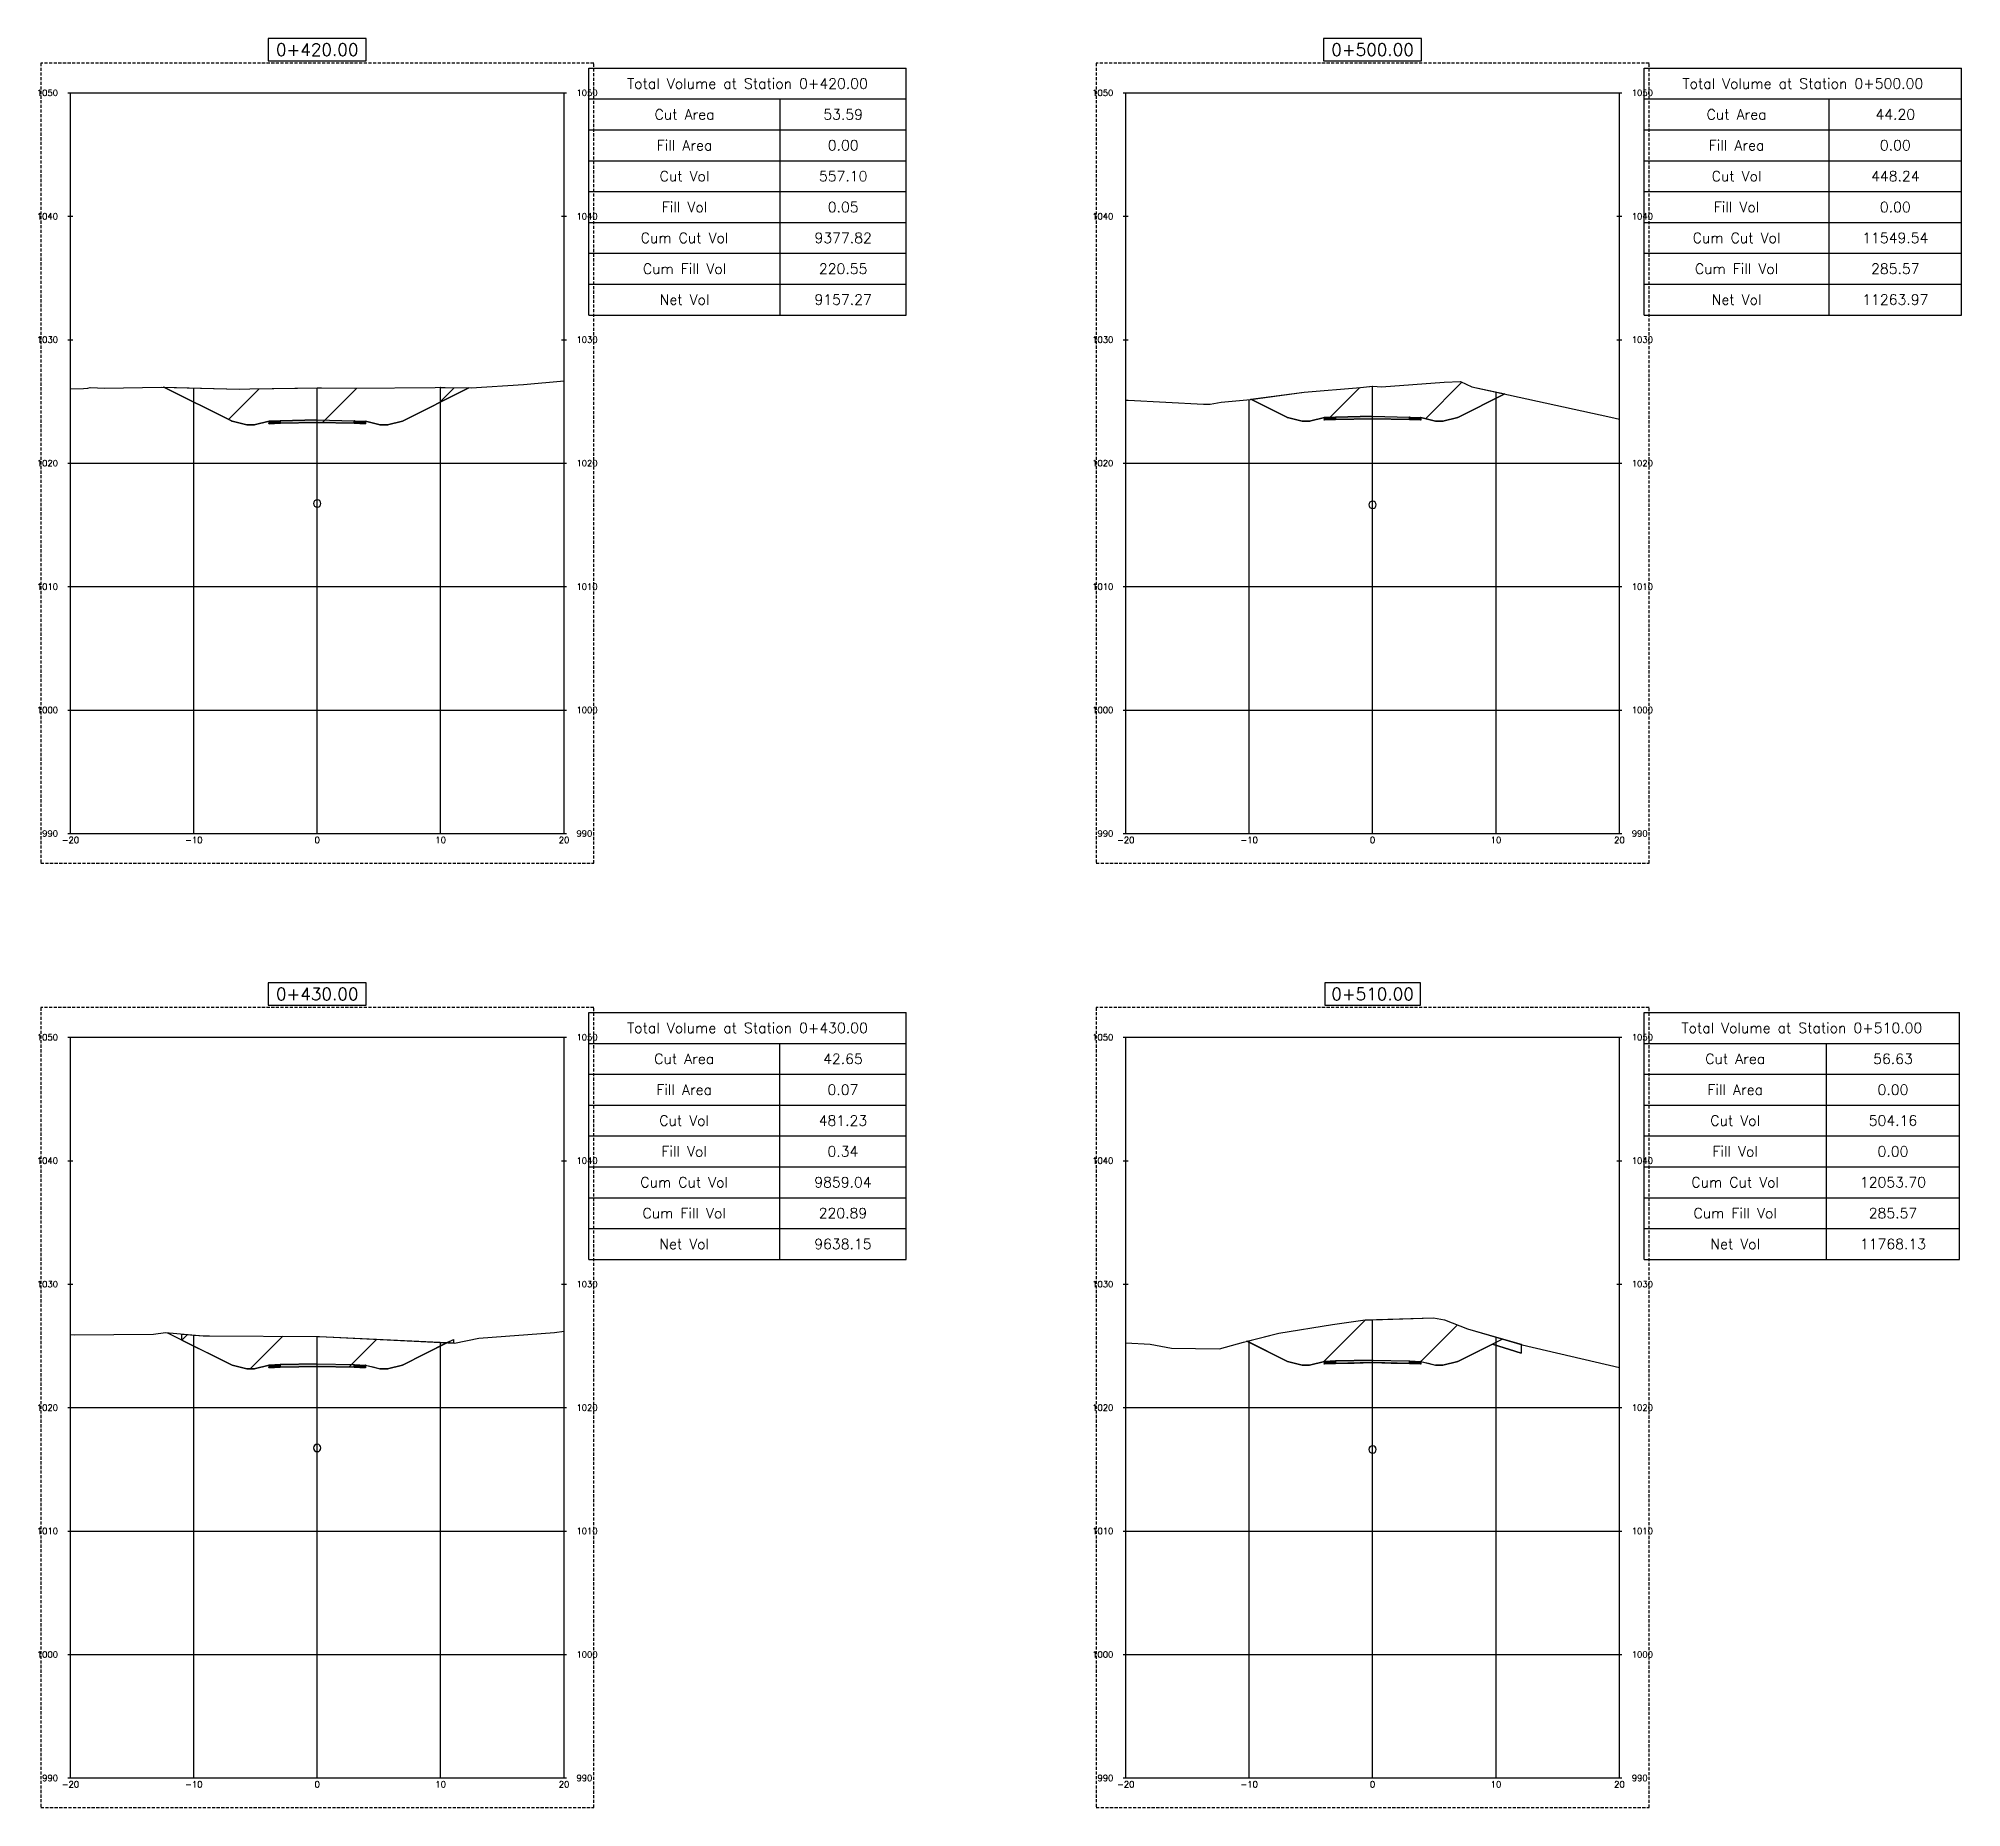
# Model space of a CAD drawing. Header units: metres. Extents: x 517023 to 519141, y 3924953 to 3927827.
# Drawn here: x 518652.9 to 518808.7, y 3925664.7 to 3925808 of the extents above; entities that cross this region are included whole.
import ezdxf

# ---------------------------------------------------------------- set-up
doc = ezdxf.new("R2010")
doc.units = ezdxf.units.M
doc.linetypes.add('DASHED2', pattern=[0.375, 0.25, -0.125])
for name, color, linetype in [('C-ANNO-TABL', 1, 'Continuous'), ('C-ANNO-TABL-TEXT', 150, 'Continuous'), ('C-ANNO-TABL-TITL', 150, 'Continuous'), ('C-ANNO-TABL-TTBL', 5, 'Continuous'), ('C-ROAD-CORR', 5, 'Continuous'), ('C-ROAD-CORR-PATT', 150, 'Continuous'), ('C-ROAD-LINK', 150, 'Continuous'), ('C-ROAD-MARK', 212, 'Continuous'), ('C-ROAD-PROF-TTLB', 5, 'Continuous'), ('C-ROAD-SECT', 7, 'Continuous'), ('C-ROAD-SECT-GRID', 7, 'Continuous'), ('C-ROAD-SECT-TEXT', 92, 'Continuous'), ('C-ROAD-SECT-TICK', 7, 'Continuous'), ('C-ROAD-SECT-TITL', 92, 'Continuous'), ('C-ROAD-SHAP', 32, 'Continuous'), ('C-ROAD-SHAP-PATT', 7, 'Continuous'), ('C-STRM-PIPE', 170, 'Continuous')]:
    doc.layers.add(name, color=color, linetype=linetype)
doc.layers.add('C-ROAD-SECT-BUFR', color=6, linetype='DASHED2', plot=False)
doc.styles.get("Standard").update_dxf_attribs({"font": 'simplex.shx'})

msp = doc.modelspace()

# ---------------------------------------------------------------- hatches: boundary and pattern name
at = {"layer": 'C-ROAD-CORR-PATT', "linetype": 'Continuous', "lineweight": -3}
h = msp.add_hatch(dxfattribs=at)
h.set_pattern_fill('ANSI31', color=1, scale=1.75, style=0)
h.set_pattern_definition([(45, (518751.1207, 3925778.8175), (-3.9289, 3.9289), [])])
h.paths.add_polyline_path([(518751.12, 3925778.82), (518755.43, 3925779.39), (518759.99, 3925779.77), (518760.97, 3925779.87), (518760.98, 3925779.87), (518761.69, 3925779.82), (518766.76, 3925780.21), (518768.09, 3925780.25), (518769, 3925779.83), (518771.68, 3925779.25), (518767.87, 3925777.34), (518766.67, 3925777.04), (518766.07, 3925777.04), (518764.87, 3925777.34), (518764.87, 3925777.14), (518763.97, 3925777.18), (518760.97, 3925777.24), (518757.97, 3925777.18), (518757.07, 3925777.14), (518757.07, 3925777.34), (518755.87, 3925777.04), (518755.27, 3925777.04), (518754.07, 3925777.34)])
h = msp.add_hatch(dxfattribs=at)
h.set_pattern_fill('ANSI31', color=1, scale=1.75, style=0)
h.set_pattern_definition([(45, (518663.05, 3925779.8023), (-3.9289, 3.9289), [])])
h.paths.add_polyline_path([(518663.05, 3925779.8), (518669.18, 3925779.64), (518670.02, 3925779.66), (518675.81, 3925779.74), (518678.47, 3925779.71), (518685.03, 3925779.77), (518685.42, 3925779.81), (518685.49, 3925779.77), (518685.83, 3925779.76), (518687.75, 3925779.73), (518682.37, 3925777.04), (518681.17, 3925776.74), (518680.57, 3925776.74), (518679.37, 3925777.04), (518679.37, 3925776.84), (518678.47, 3925776.88), (518675.47, 3925776.94), (518672.47, 3925776.88), (518671.57, 3925776.84), (518671.57, 3925777.04), (518670.37, 3925776.74), (518669.77, 3925776.74), (518668.57, 3925777.04)])
h = msp.add_hatch(dxfattribs=at)
h.set_pattern_fill('ANSI31', color=1, scale=1.75, style=0)
h.set_pattern_definition([(45, (518750.8024, 3925702.514), (-3.9289, 3.9289), [])])
h.paths.add_polyline_path([(518750.8, 3925702.51), (518750.8, 3925702.52), (518753.38, 3925703.17), (518757.73, 3925703.88), (518760.36, 3925704.24), (518765.91, 3925704.4), (518766.79, 3925704.26), (518768.66, 3925703.53), (518773, 3925702.27), (518773, 3925701.56), (518770.68, 3925702.28), (518767.87, 3925700.88), (518766.67, 3925700.58), (518766.07, 3925700.58), (518765.47, 3925700.73), (518764.87, 3925700.88), (518764.87, 3925700.78), (518764.87, 3925700.68), (518763.97, 3925700.72), (518760.97, 3925700.78), (518757.97, 3925700.72), (518757.52, 3925700.7), (518757.07, 3925700.68), (518757.07, 3925700.78), (518757.07, 3925700.88), (518755.87, 3925700.58), (518755.27, 3925700.58), (518754.07, 3925700.88)])
h = msp.add_hatch(dxfattribs=at)
h.set_pattern_fill('ANSI31', color=1, scale=1.75, style=0)
h.set_pattern_definition([(45, (518664.5104, 3925702.61), (-3.9289, 3.9289), [])])
h.paths.add_polyline_path([(518664.51, 3925702.61), (518664.51, 3925703.1), (518666.22, 3925702.95), (518666.74, 3925702.95), (518675.46, 3925702.91), (518675.47, 3925702.91), (518675.66, 3925702.91), (518686, 3925702.4), (518682.37, 3925700.58), (518681.17, 3925700.28), (518680.57, 3925700.28), (518679.97, 3925700.43), (518679.37, 3925700.58), (518679.37, 3925700.38), (518678.47, 3925700.42), (518675.47, 3925700.48), (518672.47, 3925700.42), (518672.02, 3925700.4), (518671.57, 3925700.38), (518671.57, 3925700.58), (518670.37, 3925700.28), (518669.77, 3925700.28), (518668.57, 3925700.58)])
h = msp.add_hatch(dxfattribs=at)
h.set_pattern_fill('ANSI31', color=3, scale=1.75, style=0)
h.set_pattern_definition([(45, (518686.004, 3925702.396), (-3.929, 3.929), [])])
h.paths.add_polyline_path([(518686, 3925702.4), (518686.5, 3925702.65), (518686.5, 3925702.37)])
at = {"layer": 'C-ROAD-SHAP-PATT', "linetype": 'Continuous', "lineweight": -3}
for points in [[(518672.47, 3925777.08), (518671.57, 3925777.04), (518671.57, 3925776.84), (518672.47, 3925776.88)], [(518675.47, 3925777.14), (518672.47, 3925777.08), (518672.47, 3925776.88), (518675.47, 3925776.94)], [(518675.47, 3925777.14), (518678.47, 3925777.08), (518678.47, 3925776.88), (518675.47, 3925776.94)], [(518678.47, 3925777.08), (518679.37, 3925777.04), (518679.37, 3925776.84), (518678.47, 3925776.88)], [(518757.97, 3925777.38), (518757.07, 3925777.34), (518757.07, 3925777.14), (518757.97, 3925777.18)], [(518760.97, 3925777.44), (518757.97, 3925777.38), (518757.97, 3925777.18), (518760.97, 3925777.24)], [(518760.97, 3925777.44), (518763.97, 3925777.38), (518763.97, 3925777.18), (518760.97, 3925777.24)], [(518763.97, 3925777.38), (518764.87, 3925777.34), (518764.87, 3925777.14), (518763.97, 3925777.18)], [(518672.47, 3925700.62), (518671.57, 3925700.58), (518671.57, 3925700.38), (518672.47, 3925700.42)], [(518675.47, 3925700.68), (518672.47, 3925700.62), (518672.47, 3925700.42), (518675.47, 3925700.48)], [(518675.47, 3925700.68), (518678.47, 3925700.62), (518678.47, 3925700.42), (518675.47, 3925700.48)], [(518678.47, 3925700.62), (518679.37, 3925700.58), (518679.37, 3925700.38), (518678.47, 3925700.42)], [(518757.97, 3925700.92), (518757.07, 3925700.88), (518757.07, 3925700.68), (518757.97, 3925700.72)], [(518760.97, 3925700.98), (518757.97, 3925700.92), (518757.97, 3925700.72), (518760.97, 3925700.78)], [(518760.97, 3925700.98), (518763.97, 3925700.92), (518763.97, 3925700.72), (518760.97, 3925700.78)], [(518763.97, 3925700.92), (518764.87, 3925700.88), (518764.87, 3925700.68), (518763.97, 3925700.72)]]:
    msp.add_hatch(color=7, dxfattribs=at).paths.add_polyline_path(points)

# ---------------------------------------------------------------- linework, layer by layer
at = {"layer": 'C-ANNO-TABL', "color": 1, "linetype": 'Continuous', "lineweight": -3}
for p, q in [((518697.47, 3925803.14), (518723.19, 3925803.14)), ((518712.98, 3925785.64), (518712.98, 3925803.14)), ((518782.97, 3925803.14), (518808.69, 3925803.14)), ((518797.95, 3925785.64), (518797.95, 3925803.14)), ((518697.47, 3925800.64), (518723.19, 3925800.64)), ((518782.97, 3925800.64), (518808.69, 3925800.64)), ((518697.47, 3925798.14), (518723.19, 3925798.14)), ((518782.97, 3925798.14), (518808.69, 3925798.14)), ((518697.47, 3925795.64), (518723.19, 3925795.64)), ((518782.97, 3925795.64), (518808.69, 3925795.64)), ((518697.47, 3925793.14), (518723.19, 3925793.14)), ((518782.97, 3925793.14), (518808.69, 3925793.14)), ((518697.47, 3925790.64), (518723.19, 3925790.64)), ((518782.97, 3925790.64), (518808.69, 3925790.64)), ((518697.47, 3925788.14), (518723.19, 3925788.14)), ((518782.97, 3925788.14), (518808.69, 3925788.14)), ((518697.47, 3925726.64), (518723.19, 3925726.64)), ((518712.94, 3925709.14), (518712.94, 3925726.64)), ((518782.97, 3925726.64), (518808.53, 3925726.64)), ((518797.74, 3925709.14), (518797.74, 3925726.64)), ((518697.47, 3925724.14), (518723.19, 3925724.14)), ((518782.97, 3925724.14), (518808.53, 3925724.14)), ((518697.47, 3925721.64), (518723.19, 3925721.64)), ((518782.97, 3925721.64), (518808.53, 3925721.64)), ((518697.47, 3925719.14), (518723.19, 3925719.14)), ((518782.97, 3925719.14), (518808.53, 3925719.14)), ((518697.47, 3925716.64), (518723.19, 3925716.64)), ((518782.97, 3925716.64), (518808.53, 3925716.64)), ((518697.47, 3925714.14), (518723.19, 3925714.14)), ((518782.97, 3925714.14), (518808.53, 3925714.14)), ((518697.47, 3925711.64), (518723.19, 3925711.64)), ((518782.97, 3925711.64), (518808.53, 3925711.64))]:
    msp.add_line(p, q, dxfattribs=at)
at = {"layer": 'C-ANNO-TABL-TTBL', "color": 5, "linetype": 'Continuous', "lineweight": -3}
for p, q in [((518697.47, 3925805.64), (518723.19, 3925805.64)), ((518697.47, 3925785.64), (518697.47, 3925805.64)), ((518723.19, 3925785.64), (518723.19, 3925805.64)), ((518782.97, 3925805.64), (518808.69, 3925805.64)), ((518782.97, 3925785.64), (518782.97, 3925805.64)), ((518808.69, 3925785.64), (518808.69, 3925805.64)), ((518697.47, 3925785.64), (518723.19, 3925785.64)), ((518782.97, 3925785.64), (518808.69, 3925785.64)), ((518697.47, 3925729.14), (518723.19, 3925729.14)), ((518697.47, 3925709.14), (518697.47, 3925729.14)), ((518723.19, 3925709.14), (518723.19, 3925729.14)), ((518782.97, 3925729.14), (518808.53, 3925729.14)), ((518782.97, 3925709.14), (518782.97, 3925729.14)), ((518808.53, 3925709.14), (518808.53, 3925729.14)), ((518697.47, 3925709.14), (518723.19, 3925709.14)), ((518782.97, 3925709.14), (518808.53, 3925709.14))]:
    msp.add_line(p, q, dxfattribs=at)
at = {"layer": 'C-ROAD-CORR', "color": 1, "linetype": 'Continuous', "lineweight": -3}
for p, q in [((518759.99, 3925779.77), (518760.98, 3925779.87)), ((518760.98, 3925779.87), (518761.69, 3925779.82)), ((518761.69, 3925779.82), (518766.76, 3925780.21)), ((518766.76, 3925780.21), (518768.09, 3925780.25)), ((518768.09, 3925780.25), (518769, 3925779.83)), ((518663.05, 3925779.8), (518669.18, 3925779.64)), ((518668.57, 3925777.04), (518663.05, 3925779.8)), ((518669.18, 3925779.64), (518670.02, 3925779.66)), ((518670.02, 3925779.66), (518675.81, 3925779.74)), ((518675.81, 3925779.74), (518678.47, 3925779.71)), ((518678.47, 3925779.71), (518685.03, 3925779.77)), ((518687.75, 3925779.73), (518682.37, 3925777.04)), ((518685.03, 3925779.77), (518685.42, 3925779.81)), ((518685.42, 3925779.81), (518685.49, 3925779.77)), ((518685.49, 3925779.77), (518685.83, 3925779.76)), ((518685.83, 3925779.76), (518687.75, 3925779.73)), ((518751.12, 3925778.82), (518755.43, 3925779.39)), ((518754.07, 3925777.34), (518751.12, 3925778.82)), ((518755.43, 3925779.39), (518759.99, 3925779.77)), ((518771.68, 3925779.25), (518767.87, 3925777.34)), ((518769, 3925779.83), (518771.68, 3925779.25)), ((518669.77, 3925776.74), (518668.57, 3925777.04)), ((518670.37, 3925776.74), (518669.77, 3925776.74)), ((518671.57, 3925777.04), (518670.37, 3925776.74)), ((518671.57, 3925776.84), (518671.57, 3925777.04)), ((518672.47, 3925776.88), (518671.57, 3925776.84)), ((518675.47, 3925776.94), (518672.47, 3925776.88)), ((518678.47, 3925776.88), (518675.47, 3925776.94)), ((518679.37, 3925776.84), (518678.47, 3925776.88)), ((518680.57, 3925776.74), (518679.37, 3925777.04)), ((518679.37, 3925777.04), (518679.37, 3925776.84)), ((518681.17, 3925776.74), (518680.57, 3925776.74)), ((518682.37, 3925777.04), (518681.17, 3925776.74)), ((518755.27, 3925777.04), (518754.07, 3925777.34)), ((518755.87, 3925777.04), (518755.27, 3925777.04)), ((518757.07, 3925777.34), (518755.87, 3925777.04)), ((518757.07, 3925777.14), (518757.07, 3925777.34)), ((518757.97, 3925777.18), (518757.07, 3925777.14)), ((518760.97, 3925777.24), (518757.97, 3925777.18)), ((518763.97, 3925777.18), (518760.97, 3925777.24)), ((518764.87, 3925777.14), (518763.97, 3925777.18)), ((518766.07, 3925777.04), (518764.87, 3925777.34)), ((518764.87, 3925777.34), (518764.87, 3925777.14)), ((518766.67, 3925777.04), (518766.07, 3925777.04)), ((518767.87, 3925777.34), (518766.67, 3925777.04)), ((518753.38, 3925703.17), (518757.73, 3925703.88)), ((518757.73, 3925703.88), (518760.36, 3925704.24)), ((518760.36, 3925704.24), (518765.91, 3925704.4)), ((518765.91, 3925704.4), (518766.79, 3925704.26)), ((518766.79, 3925704.26), (518768.66, 3925703.53)), ((518768.66, 3925703.53), (518773, 3925702.27)), ((518664.51, 3925702.61), (518664.51, 3925703.1)), ((518664.51, 3925703.1), (518666.22, 3925702.95)), ((518668.57, 3925700.58), (518664.51, 3925702.61)), ((518666.22, 3925702.95), (518666.74, 3925702.95)), ((518666.74, 3925702.95), (518675.46, 3925702.91)), ((518675.46, 3925702.91), (518675.66, 3925702.91)), ((518675.66, 3925702.91), (518686, 3925702.4)), ((518686, 3925702.4), (518682.37, 3925700.58)), ((518750.8, 3925702.52), (518753.38, 3925703.17)), ((518750.8, 3925702.51), (518750.8, 3925702.52)), ((518754.07, 3925700.88), (518750.8, 3925702.51)), ((518770.68, 3925702.28), (518767.87, 3925700.88)), ((518773, 3925701.56), (518770.68, 3925702.28)), ((518773, 3925702.27), (518773, 3925701.56)), ((518669.77, 3925700.28), (518668.57, 3925700.58)), ((518671.57, 3925700.58), (518670.37, 3925700.28)), ((518671.57, 3925700.38), (518671.57, 3925700.58)), ((518671.57, 3925700.38), (518672.47, 3925700.42)), ((518675.47, 3925700.48), (518672.47, 3925700.42)), ((518678.47, 3925700.42), (518675.47, 3925700.48)), ((518679.37, 3925700.38), (518678.47, 3925700.42)), ((518679.37, 3925700.58), (518680.57, 3925700.28)), ((518679.37, 3925700.58), (518679.37, 3925700.38)), ((518682.37, 3925700.58), (518681.17, 3925700.28)), ((518755.27, 3925700.58), (518754.07, 3925700.88)), ((518755.87, 3925700.58), (518755.27, 3925700.58)), ((518757.07, 3925700.88), (518755.87, 3925700.58)), ((518757.07, 3925700.78), (518757.07, 3925700.88)), ((518757.07, 3925700.68), (518757.07, 3925700.78)), ((518757.07, 3925700.68), (518757.97, 3925700.72)), ((518760.97, 3925700.78), (518757.97, 3925700.72)), ((518763.97, 3925700.72), (518760.97, 3925700.78)), ((518764.87, 3925700.68), (518763.97, 3925700.72)), ((518764.87, 3925700.88), (518766.07, 3925700.58)), ((518764.87, 3925700.88), (518764.87, 3925700.78)), ((518764.87, 3925700.78), (518764.87, 3925700.68)), ((518766.67, 3925700.58), (518766.07, 3925700.58)), ((518767.87, 3925700.88), (518766.67, 3925700.58)), ((518670.37, 3925700.28), (518669.77, 3925700.28)), ((518681.17, 3925700.28), (518680.57, 3925700.28))]:
    msp.add_line(p, q, dxfattribs=at)
at = {"layer": 'C-ROAD-CORR', "color": 3, "linetype": 'Continuous', "lineweight": -3}
for p, q in [((518686, 3925702.4), (518686.5, 3925702.65)), ((518686.5, 3925702.37), (518686, 3925702.4)), ((518686.5, 3925702.65), (518686.5, 3925702.37))]:
    msp.add_line(p, q, dxfattribs=at)
at = {"layer": 'C-ROAD-LINK', "color": 150, "linetype": 'Continuous', "lineweight": -3}
for p, q in [((518663.05, 3925779.8), (518668.57, 3925777.04)), ((518682.37, 3925777.04), (518687.75, 3925779.73)), ((518751.12, 3925778.82), (518754.07, 3925777.34)), ((518767.87, 3925777.34), (518771.68, 3925779.25)), ((518668.57, 3925777.04), (518669.77, 3925776.74)), ((518669.77, 3925776.74), (518670.37, 3925776.74)), ((518670.37, 3925776.74), (518671.57, 3925777.04)), ((518671.57, 3925777.04), (518672.47, 3925777.08)), ((518671.57, 3925777.04), (518671.57, 3925776.84)), ((518671.57, 3925776.84), (518672.47, 3925776.88)), ((518672.47, 3925777.08), (518675.47, 3925777.14)), ((518672.47, 3925777.08), (518672.47, 3925776.88)), ((518672.47, 3925776.88), (518672.47, 3925777.08)), ((518672.47, 3925776.88), (518675.47, 3925776.94)), ((518675.47, 3925777.14), (518678.47, 3925777.08)), ((518675.47, 3925776.94), (518675.47, 3925777.14)), ((518675.47, 3925776.94), (518678.47, 3925776.88)), ((518678.47, 3925777.08), (518678.47, 3925776.88)), ((518678.47, 3925777.08), (518679.37, 3925777.04)), ((518678.47, 3925776.88), (518678.47, 3925777.08)), ((518678.47, 3925776.88), (518679.37, 3925776.84)), ((518679.37, 3925777.04), (518679.37, 3925776.84)), ((518679.37, 3925777.04), (518680.57, 3925776.74)), ((518680.57, 3925776.74), (518681.17, 3925776.74)), ((518681.17, 3925776.74), (518682.37, 3925777.04)), ((518754.07, 3925777.34), (518755.27, 3925777.04)), ((518755.27, 3925777.04), (518755.87, 3925777.04)), ((518755.87, 3925777.04), (518757.07, 3925777.34)), ((518757.07, 3925777.34), (518757.97, 3925777.38)), ((518757.07, 3925777.34), (518757.07, 3925777.14)), ((518757.07, 3925777.14), (518757.97, 3925777.18)), ((518757.97, 3925777.38), (518760.97, 3925777.44)), ((518757.97, 3925777.38), (518757.97, 3925777.18)), ((518757.97, 3925777.18), (518757.97, 3925777.38)), ((518757.97, 3925777.18), (518760.97, 3925777.24)), ((518760.97, 3925777.44), (518763.97, 3925777.38)), ((518760.97, 3925777.24), (518760.97, 3925777.44)), ((518760.97, 3925777.24), (518763.97, 3925777.18)), ((518763.97, 3925777.38), (518763.97, 3925777.18)), ((518763.97, 3925777.38), (518764.87, 3925777.34)), ((518763.97, 3925777.18), (518763.97, 3925777.38)), ((518763.97, 3925777.18), (518764.87, 3925777.14)), ((518764.87, 3925777.34), (518764.87, 3925777.14)), ((518764.87, 3925777.34), (518766.07, 3925777.04)), ((518766.07, 3925777.04), (518766.67, 3925777.04)), ((518766.67, 3925777.04), (518767.87, 3925777.34)), ((518663.34, 3925703.19), (518668.57, 3925700.58)), ((518682.37, 3925700.58), (518686, 3925702.4)), ((518750.79, 3925702.52), (518754.07, 3925700.88)), ((518767.87, 3925700.88), (518771.51, 3925702.7)), ((518668.57, 3925700.58), (518669.77, 3925700.28)), ((518670.37, 3925700.28), (518671.57, 3925700.58)), ((518671.57, 3925700.58), (518672.47, 3925700.62)), ((518671.57, 3925700.58), (518671.57, 3925700.38)), ((518671.57, 3925700.38), (518672.47, 3925700.42)), ((518672.47, 3925700.62), (518675.47, 3925700.68)), ((518672.47, 3925700.62), (518672.47, 3925700.42)), ((518672.47, 3925700.42), (518672.47, 3925700.62)), ((518672.47, 3925700.42), (518675.47, 3925700.48)), ((518675.47, 3925700.68), (518678.47, 3925700.62)), ((518675.47, 3925700.48), (518675.47, 3925700.68)), ((518675.47, 3925700.48), (518678.47, 3925700.42)), ((518678.47, 3925700.62), (518678.47, 3925700.42)), ((518678.47, 3925700.62), (518679.37, 3925700.58)), ((518678.47, 3925700.42), (518678.47, 3925700.62)), ((518678.47, 3925700.42), (518679.37, 3925700.38)), ((518679.37, 3925700.58), (518679.37, 3925700.38)), ((518679.37, 3925700.58), (518680.57, 3925700.28)), ((518681.17, 3925700.28), (518682.37, 3925700.58)), ((518754.07, 3925700.88), (518755.27, 3925700.58)), ((518755.27, 3925700.58), (518755.87, 3925700.58)), ((518755.87, 3925700.58), (518757.07, 3925700.88)), ((518757.07, 3925700.88), (518757.97, 3925700.92)), ((518757.07, 3925700.88), (518757.07, 3925700.68)), ((518757.07, 3925700.68), (518757.97, 3925700.72)), ((518757.97, 3925700.92), (518760.97, 3925700.98)), ((518757.97, 3925700.92), (518757.97, 3925700.72)), ((518757.97, 3925700.72), (518757.97, 3925700.92)), ((518757.97, 3925700.72), (518760.97, 3925700.78)), ((518760.97, 3925700.98), (518763.97, 3925700.92)), ((518760.97, 3925700.78), (518760.97, 3925700.98)), ((518760.97, 3925700.78), (518763.97, 3925700.72)), ((518763.97, 3925700.92), (518763.97, 3925700.72)), ((518763.97, 3925700.92), (518764.87, 3925700.88)), ((518763.97, 3925700.72), (518763.97, 3925700.92)), ((518763.97, 3925700.72), (518764.87, 3925700.68)), ((518764.87, 3925700.88), (518764.87, 3925700.68)), ((518764.87, 3925700.88), (518766.07, 3925700.58)), ((518766.07, 3925700.58), (518766.67, 3925700.58)), ((518766.67, 3925700.58), (518767.87, 3925700.88)), ((518669.77, 3925700.28), (518670.37, 3925700.28)), ((518680.57, 3925700.28), (518681.17, 3925700.28))]:
    msp.add_line(p, q, dxfattribs=at)
at = {"layer": 'C-ROAD-MARK', "color": 212, "linetype": 'Continuous', "lineweight": -3}
for centre in [(518663.05, 3925779.8), (518687.75, 3925779.73), (518751.12, 3925778.82), (518771.68, 3925779.25), (518668.57, 3925777.04), (518669.77, 3925776.74), (518670.37, 3925776.74), (518671.57, 3925777.04), (518671.57, 3925776.84), (518672.47, 3925777.08), (518672.47, 3925776.88), (518675.47, 3925777.14), (518675.47, 3925776.94), (518678.47, 3925777.08), (518678.47, 3925776.88), (518679.37, 3925777.04), (518679.37, 3925776.84), (518680.57, 3925776.74), (518681.17, 3925776.74), (518682.37, 3925777.04), (518754.07, 3925777.34), (518755.27, 3925777.04), (518755.87, 3925777.04), (518757.07, 3925777.34), (518757.07, 3925777.14), (518757.97, 3925777.38), (518757.97, 3925777.18), (518760.97, 3925777.44), (518760.97, 3925777.24), (518763.97, 3925777.38), (518763.97, 3925777.18), (518764.87, 3925777.34), (518764.87, 3925777.14), (518766.07, 3925777.04), (518766.67, 3925777.04), (518767.87, 3925777.34), (518663.34, 3925703.19), (518686, 3925702.4), (518750.79, 3925702.52), (518771.51, 3925702.7), (518668.57, 3925700.58), (518671.57, 3925700.58), (518671.57, 3925700.38), (518672.47, 3925700.62), (518672.47, 3925700.42), (518675.47, 3925700.68), (518675.47, 3925700.48), (518678.47, 3925700.62), (518678.47, 3925700.42), (518679.37, 3925700.58), (518679.37, 3925700.38), (518682.37, 3925700.58), (518754.07, 3925700.88), (518755.27, 3925700.58), (518755.87, 3925700.58), (518757.07, 3925700.88), (518757.07, 3925700.68), (518757.97, 3925700.92), (518757.97, 3925700.72), (518760.97, 3925700.98), (518760.97, 3925700.78), (518763.97, 3925700.92), (518763.97, 3925700.72), (518764.87, 3925700.88), (518764.87, 3925700.68), (518766.07, 3925700.58), (518766.67, 3925700.58), (518767.87, 3925700.88), (518669.77, 3925700.28), (518670.37, 3925700.28), (518680.57, 3925700.28), (518681.17, 3925700.28)]:
    msp.add_circle(centre, 0.015, dxfattribs=at)
at = {"layer": 'C-ROAD-PROF-TTLB', "color": 5, "linetype": 'Continuous', "lineweight": -3}
for p, q in [((518655.47, 3925743.64), (518655.47, 3925803.64)), ((518655.47, 3925803.64), (518695.47, 3925803.64)), ((518695.47, 3925743.64), (518695.47, 3925803.64)), ((518740.97, 3925743.64), (518740.97, 3925803.64)), ((518740.97, 3925803.64), (518780.97, 3925803.64)), ((518780.97, 3925743.64), (518780.97, 3925803.64)), ((518655.47, 3925743.64), (518695.47, 3925743.64)), ((518740.97, 3925743.64), (518780.97, 3925743.64)), ((518655.47, 3925667.14), (518655.47, 3925727.14)), ((518655.47, 3925727.14), (518695.47, 3925727.14)), ((518695.47, 3925667.14), (518695.47, 3925727.14)), ((518740.97, 3925667.14), (518740.97, 3925727.14)), ((518740.97, 3925727.14), (518780.97, 3925727.14)), ((518780.97, 3925667.14), (518780.97, 3925727.14)), ((518655.47, 3925667.14), (518695.47, 3925667.14)), ((518740.97, 3925667.14), (518780.97, 3925667.14))]:
    msp.add_line(p, q, dxfattribs=at)
at = {"layer": 'C-ROAD-SECT', "color": 7, "linetype": 'Continuous', "lineweight": -3}
for points in [[(518655.47, 3925779.67), (518656.53, 3925779.69), (518656.88, 3925779.72), (518657.08, 3925779.76), (518658.25, 3925779.71), (518662.82, 3925779.81), (518669.18, 3925779.64), (518670.02, 3925779.66), (518675.47, 3925779.74), (518675.81, 3925779.74), (518678.47, 3925779.71), (518685.03, 3925779.77), (518685.42, 3925779.81), (518685.49, 3925779.77), (518685.83, 3925779.76), (518687.95, 3925779.73), (518692.17, 3925780), (518695.47, 3925780.3)], [(518740.97, 3925778.75), (518741.18, 3925778.74), (518747.28, 3925778.42), (518747.82, 3925778.42), (518748.7, 3925778.57), (518751.09, 3925778.81), (518755.43, 3925779.39), (518759.99, 3925779.77), (518760.97, 3925779.87), (518760.98, 3925779.87), (518761.69, 3925779.82), (518766.76, 3925780.21), (518768.09, 3925780.25), (518769, 3925779.83), (518780.26, 3925777.37), (518780.97, 3925777.2)], [(518663.05, 3925779.8), (518668.57, 3925777.04), (518669.77, 3925776.74), (518670.37, 3925776.74), (518671.57, 3925777.04), (518671.57, 3925776.84), (518672.47, 3925776.88), (518675.47, 3925776.94), (518678.47, 3925776.88), (518679.37, 3925776.84), (518679.37, 3925777.04), (518680.57, 3925776.74), (518681.17, 3925776.74), (518682.37, 3925777.04), (518687.75, 3925779.73)], [(518751.12, 3925778.82), (518754.07, 3925777.34), (518755.27, 3925777.04), (518755.87, 3925777.04), (518757.07, 3925777.34), (518757.07, 3925777.14), (518757.97, 3925777.18), (518760.97, 3925777.24), (518763.97, 3925777.18), (518764.87, 3925777.14), (518764.87, 3925777.34), (518766.07, 3925777.04), (518766.67, 3925777.04), (518767.87, 3925777.34), (518771.68, 3925779.25)], [(518740.97, 3925702.39), (518742.96, 3925702.27), (518744.68, 3925701.94), (518748.56, 3925701.91), (518750.51, 3925702.45), (518753.38, 3925703.17), (518757.73, 3925703.88), (518760.36, 3925704.24), (518760.97, 3925704.25), (518765.91, 3925704.4), (518766.79, 3925704.26), (518768.66, 3925703.53), (518773.1, 3925702.23), (518780.97, 3925700.4)], [(518655.47, 3925703.06), (518655.79, 3925703.02), (518662.21, 3925703.08), (518663.19, 3925703.21), (518666.22, 3925702.95), (518666.74, 3925702.95), (518675.46, 3925702.91), (518675.47, 3925702.91), (518675.66, 3925702.91), (518686.59, 3925702.37), (518688.57, 3925702.76), (518694.68, 3925703.22), (518695.47, 3925703.32)], [(518664.51, 3925702.61), (518667.27, 3925701.23), (518668.57, 3925700.58), (518669.17, 3925700.43), (518669.77, 3925700.28), (518670.07, 3925700.28), (518670.37, 3925700.28), (518670.97, 3925700.43), (518671.57, 3925700.58), (518671.57, 3925700.48), (518671.57, 3925700.38), (518672.02, 3925700.4), (518672.47, 3925700.42), (518673.97, 3925700.45), (518675.47, 3925700.48), (518676.97, 3925700.45), (518678.47, 3925700.42), (518678.92, 3925700.4), (518679.37, 3925700.38), (518679.37, 3925700.48), (518679.37, 3925700.58), (518679.97, 3925700.43), (518680.57, 3925700.28), (518680.87, 3925700.28), (518681.17, 3925700.28), (518681.77, 3925700.43), (518682.37, 3925700.58), (518683.81, 3925701.3), (518686.5, 3925702.65)], [(518750.8, 3925702.51), (518752.6, 3925701.62), (518754.07, 3925700.88), (518754.67, 3925700.73), (518755.27, 3925700.58), (518755.57, 3925700.58), (518755.87, 3925700.58), (518756.47, 3925700.73), (518757.07, 3925700.88), (518757.07, 3925700.78), (518757.07, 3925700.68), (518757.52, 3925700.7), (518757.97, 3925700.72), (518759.47, 3925700.75), (518760.97, 3925700.78), (518762.47, 3925700.75), (518763.97, 3925700.72), (518764.42, 3925700.7), (518764.87, 3925700.68), (518764.87, 3925700.78), (518764.87, 3925700.88), (518765.47, 3925700.73), (518766.07, 3925700.58), (518766.37, 3925700.58), (518766.67, 3925700.58), (518767.27, 3925700.73), (518767.87, 3925700.88), (518768.77, 3925701.33), (518770.68, 3925702.28), (518773, 3925701.56)]]:
    msp.add_lwpolyline(points, dxfattribs=at)
at = {"layer": 'C-ROAD-SECT-BUFR', "color": 6, "linetype": 'DASHED2', "lineweight": -3}
for p, q in [((518697.87, 3925806.04), (518653.07, 3925806.04)), ((518653.07, 3925806.04), (518653.07, 3925741.24)), ((518697.87, 3925741.24), (518697.87, 3925806.04)), ((518783.37, 3925806.04), (518738.57, 3925806.04)), ((518738.57, 3925806.04), (518738.57, 3925741.24)), ((518783.37, 3925741.24), (518783.37, 3925806.04)), ((518653.07, 3925741.24), (518697.87, 3925741.24)), ((518738.57, 3925741.24), (518783.37, 3925741.24)), ((518697.87, 3925729.54), (518653.07, 3925729.54)), ((518653.07, 3925729.54), (518653.07, 3925664.74)), ((518697.87, 3925664.74), (518697.87, 3925729.54)), ((518783.37, 3925729.54), (518738.57, 3925729.54)), ((518738.57, 3925729.54), (518738.57, 3925664.74)), ((518783.37, 3925664.74), (518783.37, 3925729.54)), ((518653.07, 3925664.74), (518697.87, 3925664.74)), ((518738.57, 3925664.74), (518783.37, 3925664.74))]:
    msp.add_line(p, q, dxfattribs=at)
at = {"layer": 'C-ROAD-SECT-GRID', "color": 7, "linetype": 'Continuous', "lineweight": -3}
for p, q in [((518695.47, 3925743.64), (518695.47, 3925780.3)), ((518760.97, 3925743.64), (518760.97, 3925779.87)), ((518655.47, 3925743.64), (518655.47, 3925779.67)), ((518665.47, 3925743.64), (518665.47, 3925779.74)), ((518675.47, 3925743.64), (518675.47, 3925779.74)), ((518685.47, 3925743.64), (518685.47, 3925779.78)), ((518740.97, 3925743.64), (518740.97, 3925778.75)), ((518750.97, 3925743.64), (518750.97, 3925778.8)), ((518770.97, 3925743.64), (518770.97, 3925779.4)), ((518780.97, 3925743.64), (518780.97, 3925777.2)), ((518655.47, 3925773.64), (518695.47, 3925773.64)), ((518740.97, 3925773.64), (518780.97, 3925773.64)), ((518655.47, 3925763.64), (518695.47, 3925763.64)), ((518740.97, 3925763.64), (518780.97, 3925763.64)), ((518655.47, 3925753.64), (518695.47, 3925753.64)), ((518740.97, 3925753.64), (518780.97, 3925753.64)), ((518655.47, 3925743.64), (518695.47, 3925743.64)), ((518740.97, 3925743.64), (518780.97, 3925743.64)), ((518760.97, 3925667.14), (518760.97, 3925704.25)), ((518655.47, 3925667.14), (518655.47, 3925703.06)), ((518665.47, 3925667.14), (518665.47, 3925703.01)), ((518675.47, 3925667.14), (518675.47, 3925702.91)), ((518685.47, 3925667.14), (518685.47, 3925702.42)), ((518695.47, 3925667.14), (518695.47, 3925703.32)), ((518740.97, 3925667.14), (518740.97, 3925702.39)), ((518750.97, 3925667.14), (518750.97, 3925702.56)), ((518770.97, 3925667.14), (518770.97, 3925702.86)), ((518780.97, 3925667.14), (518780.97, 3925700.4)), ((518655.47, 3925697.14), (518695.47, 3925697.14)), ((518740.97, 3925697.14), (518780.97, 3925697.14)), ((518655.47, 3925687.14), (518695.47, 3925687.14)), ((518740.97, 3925687.14), (518780.97, 3925687.14)), ((518655.47, 3925677.14), (518695.47, 3925677.14)), ((518740.97, 3925677.14), (518780.97, 3925677.14)), ((518655.47, 3925667.14), (518695.47, 3925667.14)), ((518740.97, 3925667.14), (518780.97, 3925667.14))]:
    msp.add_line(p, q, dxfattribs=at)
at = {"layer": 'C-ROAD-SECT-TICK', "color": 7, "linetype": 'Continuous', "lineweight": -3}
for p, q in [((518655.27, 3925803.64), (518655.67, 3925803.64)), ((518695.27, 3925803.64), (518695.67, 3925803.64)), ((518740.77, 3925803.64), (518741.17, 3925803.64)), ((518780.77, 3925803.64), (518781.17, 3925803.64)), ((518655.27, 3925793.64), (518655.67, 3925793.64)), ((518695.27, 3925793.64), (518695.67, 3925793.64)), ((518740.77, 3925793.64), (518741.17, 3925793.64)), ((518780.77, 3925793.64), (518781.17, 3925793.64)), ((518655.27, 3925783.64), (518655.67, 3925783.64)), ((518695.27, 3925783.64), (518695.67, 3925783.64)), ((518740.77, 3925783.64), (518741.17, 3925783.64)), ((518780.77, 3925783.64), (518781.17, 3925783.64)), ((518655.27, 3925773.64), (518655.67, 3925773.64)), ((518695.27, 3925773.64), (518695.67, 3925773.64)), ((518740.77, 3925773.64), (518741.17, 3925773.64)), ((518780.77, 3925773.64), (518781.17, 3925773.64)), ((518655.27, 3925763.64), (518655.67, 3925763.64)), ((518695.27, 3925763.64), (518695.67, 3925763.64)), ((518740.77, 3925763.64), (518741.17, 3925763.64)), ((518780.77, 3925763.64), (518781.17, 3925763.64)), ((518655.27, 3925753.64), (518655.67, 3925753.64)), ((518695.27, 3925753.64), (518695.67, 3925753.64)), ((518740.77, 3925753.64), (518741.17, 3925753.64)), ((518780.77, 3925753.64), (518781.17, 3925753.64)), ((518655.27, 3925743.64), (518655.67, 3925743.64)), ((518695.27, 3925743.64), (518695.67, 3925743.64)), ((518740.77, 3925743.64), (518741.17, 3925743.64)), ((518780.77, 3925743.64), (518781.17, 3925743.64)), ((518655.27, 3925727.14), (518655.67, 3925727.14)), ((518695.27, 3925727.14), (518695.67, 3925727.14)), ((518740.77, 3925727.14), (518741.17, 3925727.14)), ((518780.77, 3925727.14), (518781.17, 3925727.14)), ((518655.27, 3925717.14), (518655.67, 3925717.14)), ((518695.27, 3925717.14), (518695.67, 3925717.14)), ((518740.77, 3925717.14), (518741.17, 3925717.14)), ((518780.77, 3925717.14), (518781.17, 3925717.14)), ((518655.27, 3925707.14), (518655.67, 3925707.14)), ((518695.27, 3925707.14), (518695.67, 3925707.14)), ((518740.77, 3925707.14), (518741.17, 3925707.14)), ((518780.77, 3925707.14), (518781.17, 3925707.14)), ((518655.27, 3925697.14), (518655.67, 3925697.14)), ((518695.27, 3925697.14), (518695.67, 3925697.14)), ((518740.77, 3925697.14), (518741.17, 3925697.14)), ((518780.77, 3925697.14), (518781.17, 3925697.14)), ((518655.27, 3925687.14), (518655.67, 3925687.14)), ((518695.27, 3925687.14), (518695.67, 3925687.14)), ((518740.77, 3925687.14), (518741.17, 3925687.14)), ((518780.77, 3925687.14), (518781.17, 3925687.14)), ((518655.27, 3925677.14), (518655.67, 3925677.14)), ((518695.27, 3925677.14), (518695.67, 3925677.14)), ((518740.77, 3925677.14), (518741.17, 3925677.14)), ((518780.77, 3925677.14), (518781.17, 3925677.14)), ((518655.27, 3925667.14), (518655.67, 3925667.14)), ((518695.27, 3925667.14), (518695.67, 3925667.14)), ((518740.77, 3925667.14), (518741.17, 3925667.14)), ((518780.77, 3925667.14), (518781.17, 3925667.14))]:
    msp.add_line(p, q, dxfattribs=at)
at = {"layer": 'C-ROAD-SECT-TITL', "color": 92, "linetype": 'Continuous', "lineweight": -3}
for points in [[(518671.5, 3925806.24), (518679.44, 3925806.24), (518679.44, 3925808.04), (518671.5, 3925808.04)], [(518757, 3925806.24), (518764.94, 3925806.24), (518764.94, 3925808.04), (518757, 3925808.04)], [(518671.5, 3925729.74), (518679.44, 3925729.74), (518679.44, 3925731.54), (518671.5, 3925731.54)], [(518757.09, 3925729.74), (518764.85, 3925729.74), (518764.85, 3925731.54), (518757.09, 3925731.54)]]:
    msp.add_3dface(points, dxfattribs=at)
at = {"layer": 'C-ROAD-SHAP', "color": 32, "linetype": 'Continuous', "lineweight": -3}
for p, q in [((518672.47, 3925777.08), (518671.57, 3925777.04)), ((518671.57, 3925777.04), (518671.57, 3925776.84)), ((518671.57, 3925776.84), (518672.47, 3925776.88)), ((518675.47, 3925777.14), (518672.47, 3925777.08)), ((518672.47, 3925777.08), (518672.47, 3925776.88)), ((518672.47, 3925776.88), (518672.47, 3925777.08)), ((518672.47, 3925776.88), (518675.47, 3925776.94)), ((518675.47, 3925777.14), (518678.47, 3925777.08)), ((518675.47, 3925776.94), (518675.47, 3925777.14)), ((518678.47, 3925776.88), (518675.47, 3925776.94)), ((518678.47, 3925777.08), (518678.47, 3925776.88)), ((518678.47, 3925777.08), (518679.37, 3925777.04)), ((518678.47, 3925776.88), (518678.47, 3925777.08)), ((518679.37, 3925776.84), (518678.47, 3925776.88)), ((518679.37, 3925777.04), (518679.37, 3925776.84)), ((518757.97, 3925777.38), (518757.07, 3925777.34)), ((518757.07, 3925777.34), (518757.07, 3925777.14)), ((518757.07, 3925777.14), (518757.97, 3925777.18)), ((518760.97, 3925777.44), (518757.97, 3925777.38)), ((518757.97, 3925777.38), (518757.97, 3925777.18)), ((518757.97, 3925777.18), (518757.97, 3925777.38)), ((518757.97, 3925777.18), (518760.97, 3925777.24)), ((518760.97, 3925777.44), (518763.97, 3925777.38)), ((518760.97, 3925777.24), (518760.97, 3925777.44)), ((518763.97, 3925777.18), (518760.97, 3925777.24)), ((518763.97, 3925777.38), (518763.97, 3925777.18)), ((518763.97, 3925777.38), (518764.87, 3925777.34)), ((518763.97, 3925777.18), (518763.97, 3925777.38)), ((518764.87, 3925777.14), (518763.97, 3925777.18)), ((518764.87, 3925777.34), (518764.87, 3925777.14)), ((518672.47, 3925700.62), (518671.57, 3925700.58)), ((518671.57, 3925700.58), (518671.57, 3925700.38)), ((518671.57, 3925700.38), (518672.47, 3925700.42)), ((518675.47, 3925700.68), (518672.47, 3925700.62)), ((518672.47, 3925700.62), (518672.47, 3925700.42)), ((518672.47, 3925700.42), (518672.47, 3925700.62)), ((518672.47, 3925700.42), (518675.47, 3925700.48)), ((518675.47, 3925700.68), (518678.47, 3925700.62)), ((518675.47, 3925700.48), (518675.47, 3925700.68)), ((518678.47, 3925700.42), (518675.47, 3925700.48)), ((518678.47, 3925700.62), (518678.47, 3925700.42)), ((518678.47, 3925700.62), (518679.37, 3925700.58)), ((518678.47, 3925700.42), (518678.47, 3925700.62)), ((518679.37, 3925700.38), (518678.47, 3925700.42)), ((518679.37, 3925700.58), (518679.37, 3925700.38)), ((518757.97, 3925700.92), (518757.07, 3925700.88)), ((518757.07, 3925700.88), (518757.07, 3925700.68)), ((518757.07, 3925700.68), (518757.97, 3925700.72)), ((518760.97, 3925700.98), (518757.97, 3925700.92)), ((518757.97, 3925700.92), (518757.97, 3925700.72)), ((518757.97, 3925700.72), (518757.97, 3925700.92)), ((518757.97, 3925700.72), (518760.97, 3925700.78)), ((518760.97, 3925700.98), (518763.97, 3925700.92)), ((518760.97, 3925700.78), (518760.97, 3925700.98)), ((518763.97, 3925700.72), (518760.97, 3925700.78)), ((518763.97, 3925700.92), (518763.97, 3925700.72)), ((518763.97, 3925700.92), (518764.87, 3925700.88)), ((518763.97, 3925700.72), (518763.97, 3925700.92)), ((518764.87, 3925700.68), (518763.97, 3925700.72)), ((518764.87, 3925700.88), (518764.87, 3925700.68))]:
    msp.add_line(p, q, dxfattribs=at)
at = {"layer": 'C-STRM-PIPE', "color": 170, "linetype": 'Continuous', "lineweight": -3}
for centre, start, end in [((518675.47, 3925770.37), 0, 180), ((518760.97, 3925770.27), 0, 180), ((518675.47, 3925770.37), 180, 0), ((518760.97, 3925770.27), 180, 0), ((518675.47, 3925693.87), 0, 180), ((518675.47, 3925693.87), 180, 0), ((518760.97, 3925693.75), 0, 180), ((518760.97, 3925693.75), 180, 0)]:
    msp.add_arc(centre, 0.3, start, end, dxfattribs=at)

# ---------------------------------------------------------------- texts
at = {"layer": 'C-ANNO-TABL-TEXT', "color": 150, "linetype": 'Continuous', "lineweight": -3, "char_height": 0.833, "attachment_point": 5}
for s, insert in [('53.59', (518718.08, 3925801.89)), ('44.20', (518803.32, 3925801.89)), ('0.00', (518718.08, 3925799.39)), ('0.00', (518803.32, 3925799.39)), ('557.10', (518718.08, 3925796.89)), ('448.24', (518803.32, 3925796.89)), ('0.05', (518718.08, 3925794.39)), ('0.00', (518803.32, 3925794.39)), ('9377.82', (518718.08, 3925791.89)), ('11549.54', (518803.32, 3925791.89)), ('220.55', (518718.08, 3925789.39)), ('285.57', (518803.32, 3925789.39)), ('9157.27', (518718.08, 3925786.89)), ('11263.97', (518803.32, 3925786.89)), ('42.65', (518718.06, 3925725.39)), ('56.63', (518803.13, 3925725.39)), ('0.07', (518718.06, 3925722.89)), ('0.00', (518803.13, 3925722.89)), ('481.23', (518718.06, 3925720.39)), ('504.16', (518803.13, 3925720.39)), ('0.34', (518718.06, 3925717.89)), ('0.00', (518803.13, 3925717.89)), ('9859.04', (518718.06, 3925715.39)), ('12053.70', (518803.13, 3925715.39)), ('220.89', (518718.06, 3925712.89)), ('285.57', (518803.13, 3925712.89)), ('9638.15', (518718.06, 3925710.39)), ('11768.13', (518803.13, 3925710.39))]:
    msp.add_mtext(s, dxfattribs=dict(at, insert=insert))
at = {"layer": 'C-ANNO-TABL-TITL', "color": 150, "linetype": 'Continuous', "lineweight": -3, "attachment_point": 5}
for s, insert, char_height in [('Total Volume at Station 0+420.00', (518710.33, 3925804.39), 0.8333), ('Total Volume at Station 0+500.00', (518795.83, 3925804.39), 0.8333), ('Cut Area', (518705.23, 3925801.89), 0.833), ('Cut Area', (518790.46, 3925801.89), 0.833), ('Fill Area', (518705.23, 3925799.39), 0.833), ('Fill Area', (518790.46, 3925799.39), 0.833), ('Cut Vol', (518705.23, 3925796.89), 0.833), ('Cut Vol', (518790.46, 3925796.89), 0.833), ('Fill Vol', (518705.23, 3925794.39), 0.833), ('Fill Vol', (518790.46, 3925794.39), 0.833), ('Cum Cut Vol', (518705.23, 3925791.89), 0.8333), ('Cum Cut Vol', (518790.46, 3925791.89), 0.8333), ('Cum Fill Vol', (518705.23, 3925789.39), 0.8333), ('Cum Fill Vol', (518790.46, 3925789.39), 0.8333), ('Net Vol', (518705.23, 3925786.89), 0.833), ('Net Vol', (518790.46, 3925786.89), 0.833), ('Total Volume at Station 0+430.00', (518710.33, 3925727.89), 0.8333), ('Total Volume at Station 0+510.00', (518795.75, 3925727.89), 0.8333), ('Cut Area', (518705.2, 3925725.39), 0.833), ('Cut Area', (518790.35, 3925725.39), 0.833), ('Fill Area', (518705.2, 3925722.89), 0.833), ('Fill Area', (518790.35, 3925722.89), 0.833), ('Cut Vol', (518705.2, 3925720.39), 0.833), ('Cut Vol', (518790.35, 3925720.39), 0.833), ('Fill Vol', (518705.2, 3925717.89), 0.833), ('Fill Vol', (518790.35, 3925717.89), 0.833), ('Cum Cut Vol', (518705.2, 3925715.39), 0.8333), ('Cum Cut Vol', (518790.35, 3925715.39), 0.8333), ('Cum Fill Vol', (518705.2, 3925712.89), 0.8333), ('Cum Fill Vol', (518790.35, 3925712.89), 0.8333), ('Net Vol', (518705.2, 3925710.39), 0.833), ('Net Vol', (518790.35, 3925710.39), 0.833)]:
    msp.add_mtext(s, dxfattribs=dict(at, insert=insert, char_height=char_height))
at = {"layer": 'C-ROAD-SECT-TEXT', "color": 92, "linetype": 'Continuous', "lineweight": -3, "char_height": 0.5}
for s, insert, attachment_point in [('1050', (518654.47, 3925803.64), 6), ('1050', (518696.47, 3925803.64), 4), ('1050', (518739.97, 3925803.64), 6), ('1050', (518781.97, 3925803.64), 4), ('1040', (518654.47, 3925793.64), 6), ('1040', (518696.47, 3925793.64), 4), ('1040', (518739.97, 3925793.64), 6), ('1040', (518781.97, 3925793.64), 4), ('1030', (518654.47, 3925783.64), 6), ('1030', (518696.47, 3925783.64), 4), ('1030', (518739.97, 3925783.64), 6), ('1030', (518781.97, 3925783.64), 4), ('1020', (518654.47, 3925773.64), 6), ('1020', (518696.47, 3925773.64), 4), ('1020', (518739.97, 3925773.64), 6), ('1020', (518781.97, 3925773.64), 4), ('1010', (518654.47, 3925763.64), 6), ('1010', (518696.47, 3925763.64), 4), ('1010', (518739.97, 3925763.64), 6), ('1010', (518781.97, 3925763.64), 4), ('1000', (518654.47, 3925753.64), 6), ('1000', (518696.47, 3925753.64), 4), ('1000', (518739.97, 3925753.64), 6), ('1000', (518781.97, 3925753.64), 4), ('990', (518654.47, 3925743.64), 6), ('{\\C3;-20}', (518655.47, 3925743.37), 2), ('{\\C3;-10}', (518665.47, 3925743.37), 2), ('{\\C3;0}', (518675.47, 3925743.37), 2), ('{\\C3;10}', (518685.47, 3925743.37), 2), ('{\\C3;20}', (518695.47, 3925743.37), 2), ('990', (518696.47, 3925743.64), 4), ('990', (518739.97, 3925743.64), 6), ('{\\C3;-20}', (518740.97, 3925743.37), 2), ('{\\C3;-10}', (518750.97, 3925743.37), 2), ('{\\C3;0}', (518760.97, 3925743.37), 2), ('{\\C3;10}', (518770.97, 3925743.37), 2), ('{\\C3;20}', (518780.97, 3925743.37), 2), ('990', (518781.97, 3925743.64), 4), ('1050', (518654.47, 3925727.14), 6), ('1050', (518696.47, 3925727.14), 4), ('1050', (518739.97, 3925727.14), 6), ('1050', (518781.97, 3925727.14), 4), ('1040', (518654.47, 3925717.14), 6), ('1040', (518696.47, 3925717.14), 4), ('1040', (518739.97, 3925717.14), 6), ('1040', (518781.97, 3925717.14), 4), ('1030', (518654.47, 3925707.14), 6), ('1030', (518696.47, 3925707.14), 4), ('1030', (518739.97, 3925707.14), 6), ('1030', (518781.97, 3925707.14), 4), ('1020', (518654.47, 3925697.14), 6), ('1020', (518696.47, 3925697.14), 4), ('1020', (518739.97, 3925697.14), 6), ('1020', (518781.97, 3925697.14), 4), ('1010', (518654.47, 3925687.14), 6), ('1010', (518696.47, 3925687.14), 4), ('1010', (518739.97, 3925687.14), 6), ('1010', (518781.97, 3925687.14), 4), ('1000', (518654.47, 3925677.14), 6), ('1000', (518696.47, 3925677.14), 4), ('1000', (518739.97, 3925677.14), 6), ('1000', (518781.97, 3925677.14), 4), ('990', (518654.47, 3925667.14), 6), ('{\\C3;-20}', (518655.47, 3925666.87), 2), ('{\\C3;-10}', (518665.47, 3925666.87), 2), ('{\\C3;0}', (518675.47, 3925666.87), 2), ('{\\C3;10}', (518685.47, 3925666.87), 2), ('{\\C3;20}', (518695.47, 3925666.87), 2), ('990', (518696.47, 3925667.14), 4), ('990', (518739.97, 3925667.14), 6), ('{\\C3;-20}', (518740.97, 3925666.87), 2), ('{\\C3;-10}', (518750.97, 3925666.87), 2), ('{\\C3;0}', (518760.97, 3925666.87), 2), ('{\\C3;10}', (518770.97, 3925666.87), 2), ('{\\C3;20}', (518780.97, 3925666.87), 2), ('990', (518781.97, 3925667.14), 4)]:
    msp.add_mtext(s, dxfattribs=dict(at, insert=insert, attachment_point=attachment_point))
at = {"layer": 'C-ROAD-SECT-TITL', "color": 92, "linetype": 'Continuous', "lineweight": -3, "char_height": 1, "attachment_point": 8}
for s, insert in [('0+420.00', (518675.47, 3925806.64)), ('0+500.00', (518760.97, 3925806.64)), ('0+430.00', (518675.47, 3925730.14)), ('0+510.00', (518760.97, 3925730.14))]:
    msp.add_mtext(s, dxfattribs=dict(at, insert=insert))

doc.saveas('drawing.dxf')
